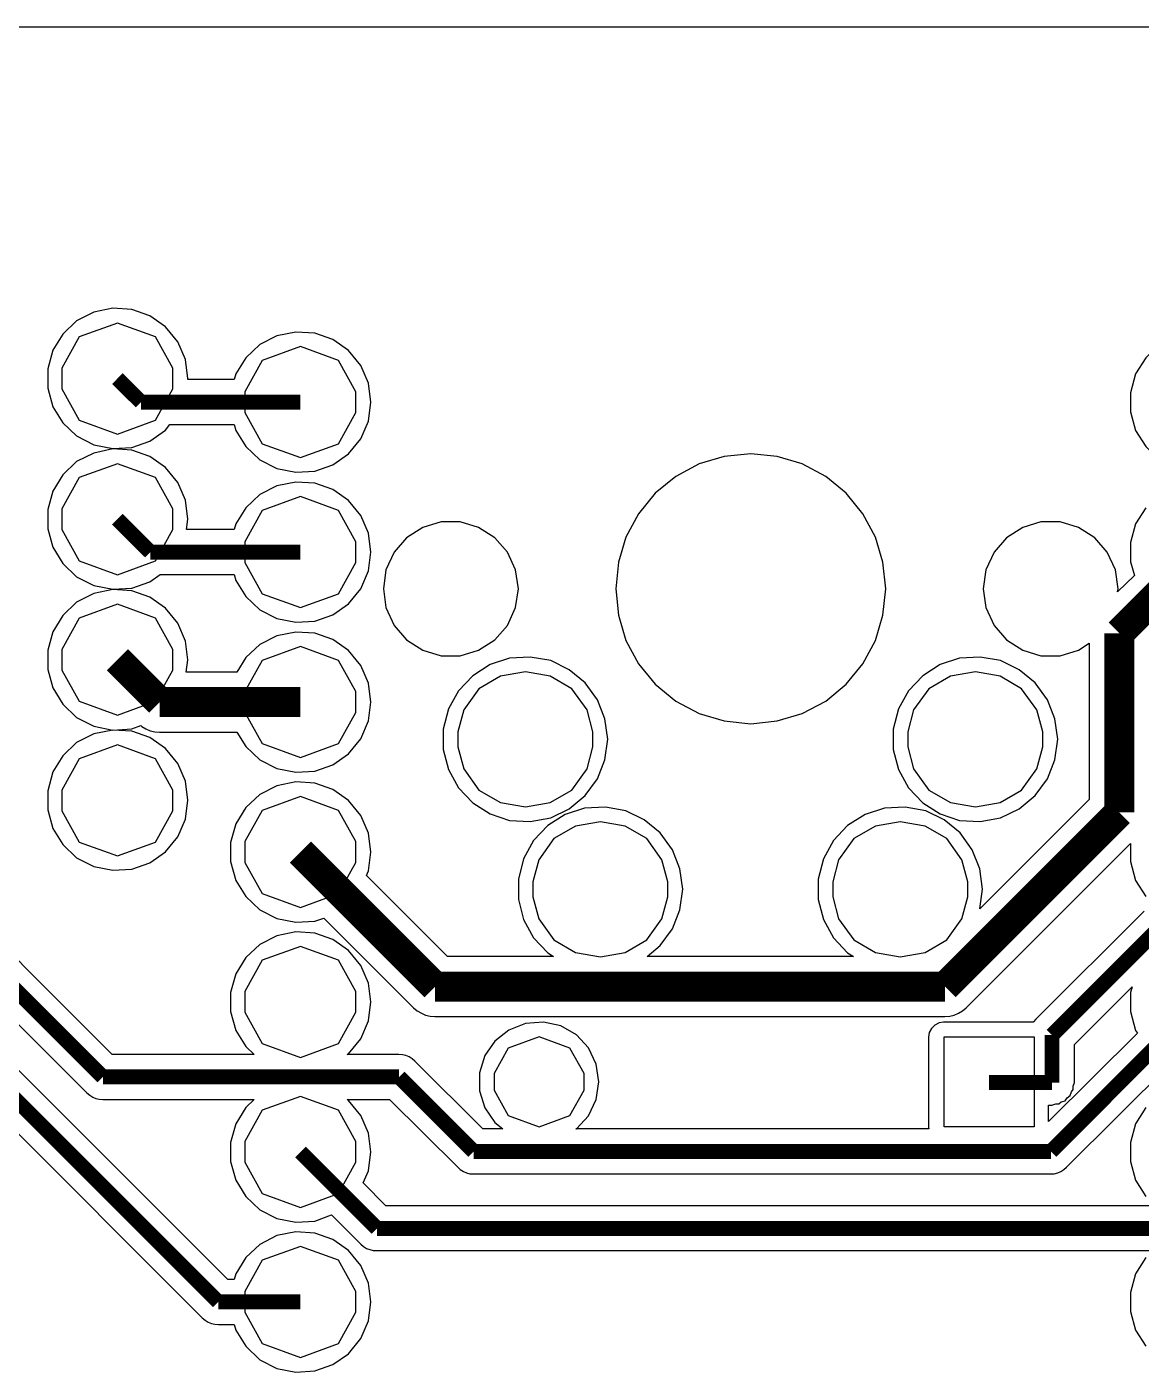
# Model space of a CAD drawing. Extents: x 2.4 to 97.7, y 2.4 to 97.6.
# Drawn here: x 18.72 to 37.58, y 74.86 to 97.64 of the extents above; entities that cross this region are included whole.
import ezdxf

# ---------------------------------------------------------------- set-up
doc = ezdxf.new("R2010")
doc.units = 0
doc.layers.get('0').update_dxf_attribs({"linetype": 'CONTINUOUS'})

msp = doc.modelspace()

# ---------------------------------------------------------------- linework, layer by layer
at = {"color": 173}
msp.add_lwpolyline([(7.14925, 97.6422), (73.8297, 97.6422)], dxfattribs=at)
at = {"color": 7}
for points in [[(23.2682, 90.0987), (23.592, 90.1181), (23.8966, 90.2257), (24.1598, 90.4102), (24.3706, 90.6653), (24.4988, 90.9669), (24.5415, 91.2869), (24.4988, 91.6079), (24.3706, 91.9067), (24.1598, 92.1604), (23.8966, 92.3466), (23.592, 92.4525), (23.2682, 92.4733), (22.9457, 92.4098), (22.6591, 92.2623), (22.4248, 92.039), (22.2526, 91.7649), (22.225, 91.6686), (21.4395, 91.6686), (21.4423, 91.6862), (21.3996, 92.009), (21.2728, 92.3078), (21.0619, 92.5629), (20.7973, 92.7502), (20.4928, 92.855), (20.1704, 92.8769), (19.8493, 92.8109), (19.5585, 92.6634), (19.3242, 92.4401), (19.1534, 92.166), (19.0679, 91.8517), (19.0679, 91.5264), (19.1534, 91.2082), (19.3242, 90.9341), (19.5585, 90.7136), (19.8493, 90.5633), (20.1704, 90.4998), (20.4928, 90.5207), (20.7973, 90.6268), (21.0619, 90.8128), (21.1377, 90.9066), (22.225, 90.9066), (22.2526, 90.8071), (22.4248, 90.5358), (22.6591, 90.3097), (22.9457, 90.1622), (23.2682, 90.0987)], [(38.5092, 90.0987), (38.8317, 90.1181), (39.1365, 90.2257), (39.401, 90.4102), (39.6117, 90.6653), (39.7387, 90.9669), (39.7813, 91.2869), (39.7387, 91.6079), (39.6117, 91.9067), (39.401, 92.1604), (39.1365, 92.3466), (38.8317, 92.4525), (38.5092, 92.4733), (38.1868, 92.4098), (37.8989, 92.2623), (37.6661, 92.039), (37.4922, 91.7649), (37.404, 91.4467), (37.404, 91.1243), (37.4922, 90.8071), (37.6661, 90.5358), (37.8989, 90.3097), (38.1868, 90.1622), (38.5092, 90.0987)], [(23.2682, 87.5591), (23.592, 87.5785), (23.8966, 87.6861), (24.1598, 87.8706), (24.3706, 88.1257), (24.4988, 88.4273), (24.5415, 88.7469), (24.4988, 89.0669), (24.3706, 89.3671), (24.1598, 89.6207), (23.8966, 89.8066), (23.592, 89.9128), (23.2682, 89.9336), (22.9457, 89.8701), (22.6591, 89.7227), (22.4248, 89.4994), (22.2526, 89.2253), (22.225, 89.1286), (21.4202, 89.1286), (21.4423, 89.3039), (21.3996, 89.6264), (21.2728, 89.9238), (21.0619, 90.1774), (20.7973, 90.3676), (20.4928, 90.4752), (20.1704, 90.4946), (19.8493, 90.4254), (19.5585, 90.2808), (19.3242, 90.0546), (19.1534, 89.7805), (19.0679, 89.469), (19.0679, 89.1413), (19.1534, 88.8284), (19.3242, 88.5543), (19.5585, 88.331), (19.8493, 88.1835), (20.1704, 88.1172), (20.4928, 88.1352), (20.7973, 88.2442), (20.9724, 88.3666), (22.225, 88.3666), (22.2526, 88.2675), (22.4248, 87.9962), (22.6591, 87.7686), (22.9457, 87.6226), (23.2682, 87.5591)], [(30.9755, 85.8393), (31.422, 85.8876), (31.8464, 86.0143), (32.2447, 86.2252), (32.5878, 86.5092), (32.8731, 86.8549), (33.0853, 87.2504), (33.2135, 87.6804), (33.2617, 88.1257), (33.2135, 88.5747), (33.0853, 89.0005), (32.8731, 89.3946), (32.5878, 89.7435), (32.2447, 90.0271), (31.8464, 90.2409), (31.422, 90.3676), (30.9755, 90.4102), (30.5249, 90.3676), (30.0991, 90.2409), (29.705, 90.0271), (29.3577, 89.7435), (29.0725, 89.3946), (28.8589, 89.0005), (28.7321, 88.5747), (28.6894, 88.1257), (28.7321, 87.6804), (28.8589, 87.2504), (29.0725, 86.8549), (29.3577, 86.5092), (29.705, 86.2252), (30.0991, 86.0143), (30.5249, 85.8876), (30.9755, 85.8393)], [(25.7294, 86.9915), (26.0546, 86.9915), (26.3646, 87.0864), (26.6389, 87.2613), (26.8525, 87.5055), (26.9903, 87.8071), (27.0385, 88.1257), (26.9903, 88.4481), (26.8525, 88.7469), (26.6389, 88.991), (26.3646, 89.166), (26.0546, 89.2598), (25.7294, 89.2598), (25.4207, 89.166), (25.1465, 88.991), (24.9356, 88.7469), (24.7951, 88.4481), (24.7523, 88.1257), (24.7951, 87.8071), (24.9356, 87.5055), (25.1465, 87.2613), (25.4207, 87.0864), (25.7294, 86.9915)], [(23.2682, 85.018), (23.592, 85.0388), (23.8966, 85.1447), (24.1598, 85.3309), (24.3706, 85.5846), (24.4988, 85.8876), (24.5415, 86.2072), (24.4988, 86.5269), (24.3706, 86.8274), (24.1598, 87.0811), (23.8966, 87.267), (23.592, 87.3732), (23.2682, 87.3936), (22.9457, 87.3305), (22.6591, 87.183), (22.4248, 86.9597), (22.2705, 86.716), (21.412, 86.716), (21.4423, 86.9237), (21.3996, 87.2409), (21.2728, 87.5425), (21.0619, 87.7976), (20.7973, 87.9849), (20.4928, 88.0925), (20.1704, 88.1119), (19.8493, 88.0456), (19.5585, 87.8967), (19.3242, 87.6748), (19.1534, 87.3979), (19.0679, 87.0864), (19.0679, 86.7586), (19.1534, 86.4457), (19.3242, 86.1716), (19.5585, 85.9483), (19.8493, 85.8008), (20.1704, 85.7321), (20.4928, 85.7553), (20.6471, 85.8104), (20.6595, 85.7952), (20.7284, 85.7553), (20.8056, 85.7222), (20.8814, 85.7042), (20.9627, 85.6989), (22.2705, 85.6989), (22.4248, 85.4548), (22.6591, 85.229), (22.9457, 85.0815), (23.2682, 85.018)], [(27.2411, 84.1858), (27.5869, 84.2465), (27.8997, 84.3993), (28.1712, 84.6226), (28.3766, 84.9066), (28.5034, 85.229), (28.5516, 85.5775), (28.5034, 85.9222), (28.3766, 86.2461), (28.1712, 86.5325), (27.8997, 86.753), (27.5869, 86.9086), (27.2411, 86.9692), (26.8911, 86.9488), (26.5603, 86.8426), (26.2654, 86.6539), (26.0242, 86.4002), (25.8548, 86.0901), (25.7679, 85.7472), (25.7679, 85.404), (25.8548, 85.0635), (26.0242, 84.7549), (26.2654, 84.4998), (26.5603, 84.3125), (26.8911, 84.2038), (27.2411, 84.1858)], [(34.8616, 84.1858), (35.2061, 84.2465), (35.5191, 84.3993), (35.7904, 84.6226), (35.9971, 84.9066), (36.1237, 85.229), (36.1721, 85.5775), (36.1237, 85.9222), (35.9971, 86.2461), (35.7904, 86.5325), (35.5191, 86.753), (35.2061, 86.9086), (34.8616, 86.9692), (34.5102, 86.9488), (34.1809, 86.8426), (33.886, 86.6539), (33.6448, 86.4002), (33.4739, 86.0901), (33.3885, 85.7472), (33.3885, 85.404), (33.4739, 85.0635), (33.6448, 84.7549), (33.886, 84.4998), (34.1809, 84.3125), (34.5102, 84.2038), (34.8616, 84.1858)], [(20.1704, 83.3575), (20.4928, 83.3783), (20.7973, 83.4842), (21.0619, 83.6718), (21.2728, 83.9265), (21.3996, 84.2229), (21.4423, 84.5453), (21.3996, 84.8663), (21.2728, 85.1655), (21.0619, 85.4206), (20.7973, 85.6051), (20.4928, 85.7127), (20.1704, 85.7321), (19.8493, 85.6686), (19.5585, 85.5211), (19.3242, 85.2978), (19.1534, 85.0237), (19.0679, 84.7065), (19.0679, 84.3841), (19.1534, 84.0659), (19.3242, 83.7942), (19.5585, 83.5685), (19.8493, 83.4238), (20.1704, 83.3575)]]:
    msp.add_lwpolyline(points, close=True, dxfattribs=at)
at = {"color": 173}
for points in [[(21.1887, 91.6862), (21.1887, 91.8626), (20.8938, 92.3918), (20.2489, 92.6264), (19.6026, 92.3918), (19.3091, 91.8626), (19.3091, 91.6862), (19.3091, 91.5113), (19.6026, 90.9821), (20.2489, 90.7464), (20.8938, 90.9821), (21.1887, 91.5113), (21.1887, 91.6862)], [(21.1887, 91.6862), (21.1887, 91.8626), (20.8938, 92.3918), (20.2489, 92.6264), (19.6026, 92.3918), (19.3091, 91.8626), (19.3091, 91.6862), (19.3091, 91.5113), (19.6026, 90.9821), (20.2489, 90.7464), (20.8938, 90.9821), (21.1887, 91.5113), (21.1887, 91.6862)], [(24.2879, 91.2869), (24.2879, 91.4633), (23.993, 91.9924), (23.3481, 92.2281), (22.7018, 91.9924), (22.4083, 91.4633), (22.4083, 91.2869), (22.4083, 91.1119), (22.7018, 90.5827), (23.3481, 90.3482), (23.993, 90.5827), (24.2879, 91.1119), (24.2879, 91.2869)], [(24.2879, 91.2869), (24.2879, 91.4633), (23.993, 91.9924), (23.3481, 92.2281), (22.7018, 91.9924), (22.4083, 91.4633), (22.4083, 91.2869), (22.4083, 91.1119), (22.7018, 90.5827), (23.3481, 90.3482), (23.993, 90.5827), (24.2879, 91.1119), (24.2879, 91.2869)], [(21.1887, 89.3039), (21.1887, 89.4803), (20.8938, 90.0095), (20.2489, 90.2437), (19.6026, 90.0095), (19.3091, 89.4803), (19.3091, 89.3039), (19.3091, 89.1286), (19.6026, 88.5994), (20.2489, 88.3638), (20.8938, 88.5994), (21.1887, 89.1286), (21.1887, 89.3039)], [(21.1887, 89.3039), (21.1887, 89.4803), (20.8938, 90.0095), (20.2489, 90.2437), (19.6026, 90.0095), (19.3091, 89.4803), (19.3091, 89.3039), (19.3091, 89.1286), (19.6026, 88.5994), (20.2489, 88.3638), (20.8938, 88.5994), (21.1887, 89.1286), (21.1887, 89.3039)], [(24.2879, 88.7469), (24.2879, 88.9233), (23.993, 89.4524), (23.3481, 89.6867), (22.7018, 89.4524), (22.4083, 88.9233), (22.4083, 88.7469), (22.4083, 88.5719), (22.7018, 88.0428), (23.3481, 87.8085), (23.993, 88.0428), (24.2879, 88.5719), (24.2879, 88.7469)], [(24.2879, 88.7469), (24.2879, 88.9233), (23.993, 89.4524), (23.3481, 89.6867), (22.7018, 89.4524), (22.4083, 88.9233), (22.4083, 88.7469), (22.4083, 88.5719), (22.7018, 88.0428), (23.3481, 87.8085), (23.993, 88.0428), (24.2879, 88.5719), (24.2879, 88.7469)], [(21.1887, 86.9237), (21.1887, 87.1001), (20.8938, 87.6293), (20.2489, 87.8639), (19.6026, 87.6293), (19.3091, 87.1001), (19.3091, 86.9237), (19.3091, 86.7488), (19.6026, 86.2196), (20.2489, 85.9839), (20.8938, 86.2196), (21.1887, 86.7488), (21.1887, 86.9237)], [(21.1887, 86.9237), (21.1887, 87.1001), (20.8938, 87.6293), (20.2489, 87.8639), (19.6026, 87.6293), (19.3091, 87.1001), (19.3091, 86.9237), (19.3091, 86.7488), (19.6026, 86.2196), (20.2489, 85.9839), (20.8938, 86.2196), (21.1887, 86.7488), (21.1887, 86.9237)], [(24.2879, 86.2072), (24.2879, 86.3836), (23.993, 86.9128), (23.3481, 87.147), (22.7018, 86.9128), (22.4083, 86.3836), (22.4083, 86.2072), (22.4083, 86.0323), (22.7018, 85.5031), (23.3481, 85.2689), (23.993, 85.5031), (24.2879, 86.0323), (24.2879, 86.2072)], [(24.2879, 86.2072), (24.2879, 86.3836), (23.993, 86.9128), (23.3481, 87.147), (22.7018, 86.9128), (22.4083, 86.3836), (22.4083, 86.2072), (22.4083, 86.0323), (22.7018, 85.5031), (23.3481, 85.2689), (23.993, 85.5031), (24.2879, 86.0323), (24.2879, 86.2072)], [(28.3008, 85.5747), (28.3008, 85.7003), (28.2015, 86.075), (27.9425, 86.4334), (27.5773, 86.6468), (27.157, 86.7184), (26.7367, 86.6468), (26.3715, 86.4334), (26.1124, 86.075), (26.0146, 85.7003), (26.0146, 85.5747), (26.0146, 85.4509), (26.1124, 85.0759), (26.3715, 84.7178), (26.7367, 84.504), (27.157, 84.4324), (27.5773, 84.504), (27.9425, 84.7178), (28.2015, 85.0759), (28.3008, 85.4509), (28.3008, 85.5747)], [(28.3008, 85.5747), (28.3008, 85.7003), (28.2015, 86.075), (27.9425, 86.4334), (27.5773, 86.6468), (27.157, 86.7184), (26.7367, 86.6468), (26.3715, 86.4334), (26.1124, 86.075), (26.0146, 85.7003), (26.0146, 85.5747), (26.0146, 85.4509), (26.1124, 85.0759), (26.3715, 84.7178), (26.7367, 84.504), (27.157, 84.4324), (27.5773, 84.504), (27.9425, 84.7178), (28.2015, 85.0759), (28.3008, 85.4509), (28.3008, 85.5747)], [(35.9198, 85.5747), (35.9198, 85.7003), (35.8207, 86.075), (35.5618, 86.4334), (35.1965, 86.6468), (34.7775, 86.7184), (34.3572, 86.6468), (33.9921, 86.4334), (33.733, 86.075), (33.6352, 85.7003), (33.6352, 85.5747), (33.6352, 85.4509), (33.733, 85.0759), (33.9921, 84.7178), (34.3572, 84.504), (34.7775, 84.4324), (35.1965, 84.504), (35.5618, 84.7178), (35.8207, 85.0759), (35.9198, 85.4509), (35.9198, 85.5747)], [(35.9198, 85.5747), (35.9198, 85.7003), (35.8207, 86.075), (35.5618, 86.4334), (35.1965, 86.6468), (34.7775, 86.7184), (34.3572, 86.6468), (33.9921, 86.4334), (33.733, 86.075), (33.6352, 85.7003), (33.6352, 85.5747), (33.6352, 85.4509), (33.733, 85.0759), (33.9921, 84.7178), (34.3572, 84.504), (34.7775, 84.4324), (35.1965, 84.504), (35.5618, 84.7178), (35.8207, 85.0759), (35.9198, 85.4509), (35.9198, 85.5747)], [(21.1887, 84.5414), (21.1887, 84.7178), (20.8938, 85.247), (20.2489, 85.4812), (19.6026, 85.247), (19.3091, 84.7178), (19.3091, 84.5414), (19.3091, 84.3661), (19.6026, 83.8369), (20.2489, 83.6013), (20.8938, 83.8369), (21.1887, 84.3661), (21.1887, 84.5414)], [(21.1887, 84.5414), (21.1887, 84.7178), (20.8938, 85.247), (20.2489, 85.4812), (19.6026, 85.247), (19.3091, 84.7178), (19.3091, 84.5414), (19.3091, 84.3661), (19.6026, 83.8369), (20.2489, 83.6013), (20.8938, 83.8369), (21.1887, 84.3661), (21.1887, 84.5414)], [(24.2879, 83.6676), (24.2879, 83.844), (23.993, 84.3732), (23.3481, 84.6074), (22.7018, 84.3732), (22.4083, 83.844), (22.4083, 83.6676), (22.4083, 83.4926), (22.7018, 82.9635), (23.3481, 82.7278), (23.993, 82.9635), (24.2879, 83.4926), (24.2879, 83.6676)], [(24.2879, 83.6676), (24.2879, 83.844), (23.993, 84.3732), (23.3481, 84.6074), (22.7018, 84.3732), (22.4083, 83.844), (22.4083, 83.6676), (22.4083, 83.4926), (22.7018, 82.9635), (23.3481, 82.7278), (23.993, 82.9635), (24.2879, 83.4926), (24.2879, 83.6676)], [(29.5699, 83.0351), (29.5699, 83.1603), (29.4707, 83.5353), (29.2117, 83.8937), (28.8465, 84.1072), (28.4275, 84.1788), (28.0072, 84.1072), (27.6421, 83.8937), (27.383, 83.5353), (27.2852, 83.1603), (27.2852, 83.0351), (27.2852, 82.9109), (27.383, 82.5362), (27.6421, 82.1778), (28.0072, 81.9644), (28.4275, 81.8928), (28.8465, 81.9644), (29.2117, 82.1778), (29.4707, 82.5362), (29.5699, 82.9109), (29.5699, 83.0351)], [(29.5699, 83.0351), (29.5699, 83.1603), (29.4707, 83.5353), (29.2117, 83.8937), (28.8465, 84.1072), (28.4275, 84.1788), (28.0072, 84.1072), (27.6421, 83.8937), (27.383, 83.5353), (27.2852, 83.1603), (27.2852, 83.0351), (27.2852, 82.9109), (27.383, 82.5362), (27.6421, 82.1778), (28.0072, 81.9644), (28.4275, 81.8928), (28.8465, 81.9644), (29.2117, 82.1778), (29.4707, 82.5362), (29.5699, 82.9109), (29.5699, 83.0351)], [(34.6508, 83.0351), (34.6508, 83.1603), (34.5515, 83.5353), (34.2925, 83.8937), (33.9273, 84.1072), (33.507, 84.1788), (33.0867, 84.1072), (32.7215, 83.8937), (32.4624, 83.5353), (32.3646, 83.1603), (32.3646, 83.0351), (32.3646, 82.9109), (32.4624, 82.5362), (32.7215, 82.1778), (33.0867, 81.9644), (33.507, 81.8928), (33.9273, 81.9644), (34.2925, 82.1778), (34.5515, 82.5362), (34.6508, 82.9109), (34.6508, 83.0351)], [(34.6508, 83.0351), (34.6508, 83.1603), (34.5515, 83.5353), (34.2925, 83.8937), (33.9273, 84.1072), (33.507, 84.1788), (33.0867, 84.1072), (32.7215, 83.8937), (32.4624, 83.5353), (32.3646, 83.1603), (32.3646, 83.0351), (32.3646, 82.9109), (32.4624, 82.5362), (32.7215, 82.1778), (33.0867, 81.9644), (33.507, 81.8928), (33.9273, 81.9644), (34.2925, 82.1778), (34.5515, 82.5362), (34.6508, 82.9109), (34.6508, 83.0351)], [(24.2879, 81.128), (24.2879, 81.3043), (23.993, 81.8335), (23.3481, 82.0678), (22.7018, 81.8335), (22.4083, 81.3043), (22.4083, 81.128), (22.4083, 80.953), (22.7018, 80.4238), (23.3481, 80.1882), (23.993, 80.4238), (24.2879, 80.953), (24.2879, 81.128)], [(24.2879, 81.128), (24.2879, 81.3043), (23.993, 81.8335), (23.3481, 82.0678), (22.7018, 81.8335), (22.4083, 81.3043), (22.4083, 81.128), (22.4083, 80.953), (22.7018, 80.4238), (23.3481, 80.1882), (23.993, 80.4238), (24.2879, 80.953), (24.2879, 81.128)], [(36.0165, 79.1009), (36.0165, 79.3821), (36.0758, 79.3821), (36.1417, 79.4053), (36.1929, 79.4053), (36.2327, 79.4357), (36.2991, 79.4561), (36.3319, 79.5045), (36.3859, 79.5419), (36.4049, 79.6078), (36.4367, 79.6466), (36.4367, 79.7045), (36.4561, 79.7638), (36.4561, 80.4086), (37.4315, 81.3869), (37.404, 81.2878), (37.404, 80.9653), (37.4922, 80.6468), (37.5211, 80.5988), (36.0165, 79.1009)], [(28.1506, 79.7733), (28.1506, 79.9165), (27.9122, 80.3451), (27.3885, 80.5353), (26.8635, 80.3451), (26.6265, 79.9165), (26.6265, 79.7733), (26.6265, 79.6315), (26.8635, 79.2028), (27.3885, 79.0127), (27.9122, 79.2028), (28.1506, 79.6315), (28.1506, 79.7733)], [(28.1506, 79.7733), (28.1506, 79.9165), (27.9122, 80.3451), (27.3885, 80.5353), (26.8635, 80.3451), (26.6265, 79.9165), (26.6265, 79.7733), (26.6265, 79.6315), (26.8635, 79.2028), (27.3885, 79.0127), (27.9122, 79.2028), (28.1506, 79.6315), (28.1506, 79.7733)], [(34.247, 80.5353), (35.771, 80.5353), (35.771, 79.0113), (34.247, 79.0113), (34.247, 80.5353)], [(34.247, 80.5353), (35.771, 80.5353), (35.771, 79.0113), (34.247, 79.0113), (34.247, 80.5353)], [(24.2879, 78.5869), (24.2879, 78.7633), (23.993, 79.2925), (23.3481, 79.5281), (22.7018, 79.2925), (22.4083, 78.7633), (22.4083, 78.5869), (22.4083, 78.4119), (22.7018, 77.8828), (23.3481, 77.6482), (23.993, 77.8828), (24.2879, 78.4119), (24.2879, 78.5869)], [(24.2879, 78.5869), (24.2879, 78.7633), (23.993, 79.2925), (23.3481, 79.5281), (22.7018, 79.2925), (22.4083, 78.7633), (22.4083, 78.5869), (22.4083, 78.4119), (22.7018, 77.8828), (23.3481, 77.6482), (23.993, 77.8828), (24.2879, 78.4119), (24.2879, 78.5869)], [(24.2879, 76.0469), (24.2879, 76.2233), (23.993, 76.7524), (23.3481, 76.9867), (22.7018, 76.7524), (22.4083, 76.2233), (22.4083, 76.0469), (22.4083, 75.8719), (22.7018, 75.3428), (23.3481, 75.1085), (23.993, 75.3428), (24.2879, 75.8719), (24.2879, 76.0469)], [(24.2879, 76.0469), (24.2879, 76.2233), (23.993, 76.7524), (23.3481, 76.9867), (22.7018, 76.7524), (22.4083, 76.2233), (22.4083, 76.0469), (22.4083, 75.8719), (22.7018, 75.3428), (23.3481, 75.1085), (23.993, 75.3428), (24.2879, 75.8719), (24.2879, 76.0469)]]:
    msp.add_lwpolyline(points, close=True, dxfattribs=at)
for points, const_width in [([(20.6499, 91.2869), (20.2489, 91.6862)], 0.254), ([(23.3481, 91.2869), (20.6499, 91.2869)], 0.254), ([(20.807, 88.7469), (20.2489, 89.3039)], 0.254), ([(23.3481, 88.7469), (20.807, 88.7469)], 0.254), ([(38.5879, 88.7469), (37.2152, 87.3732)], 0.508), ([(37.2152, 87.3732), (37.2152, 84.3372)], 0.508), ([(20.9655, 86.2072), (20.2489, 86.9237)], 0.508), ([(23.3481, 86.2072), (20.9655, 86.2072)], 0.508), ([(37.2152, 84.3372), (34.2649, 81.3869)], 0.508), ([(25.6287, 81.3869), (23.3481, 83.6676)], 0.508), ([(20.0022, 79.8572), (16.8245, 83.0351)], 0.254), ([(36.0758, 80.5656), (37.907, 82.3969)], 0.254), ([(34.2649, 81.3869), (25.6287, 81.3869)], 0.508), ([(38.5879, 81.128), (36.0578, 78.595)], 0.254), ([(36.0758, 79.7638), (36.0758, 80.5656)], 0.254), ([(25.0183, 79.8572), (20.0022, 79.8572)], 0.254), ([(26.2806, 78.595), (25.0183, 79.8572)], 0.254), ([(21.9577, 76.0469), (18.219, 79.7856)], 0.254), ([(35.0091, 79.7638), (36.0758, 79.7638)], 0.254), ([(23.3481, 78.5869), (24.6435, 77.2915)], 0.254), ([(36.0578, 78.595), (26.2806, 78.595)], 0.254), ([(24.6435, 77.2915), (75.456, 77.2915)], 0.254), ([(23.3481, 76.0469), (21.9577, 76.0469)], 0.254)]:
    msp.add_lwpolyline(points, dxfattribs=dict(at, const_width=const_width))
at = {"color": 7}
for points in [[(37.6661, 89.4994), (37.4922, 89.2253), (37.404, 88.9071), (37.404, 88.5843), (37.4731, 88.3514), (37.1877, 88.0717), (37.1987, 88.1257), (37.1507, 88.4481), (37.0127, 88.7469), (36.7993, 88.991), (36.5248, 89.166), (36.2148, 89.2598), (35.8895, 89.2598), (35.5794, 89.166), (35.3053, 88.991), (35.0945, 88.7469), (34.9553, 88.4481), (34.9126, 88.1257), (34.9553, 87.8071), (35.0945, 87.5055), (35.3053, 87.2613), (35.5794, 87.0864), (35.8895, 86.9915), (36.2148, 86.9915), (36.5248, 87.0864), (36.7026, 87.2024), (36.7026, 84.5566), (34.8534, 82.707), (34.9016, 83.0379), (34.8534, 83.3822), (34.7266, 83.7046), (34.5212, 83.9929), (34.2497, 84.2133), (33.9369, 84.3675), (33.5911, 84.4296), (33.2411, 84.4091), (32.9103, 84.303), (32.6154, 84.1142), (32.3742, 83.8606), (32.2048, 83.5505), (32.1179, 83.2072), (32.1179, 82.8643), (32.2048, 82.5239), (32.3742, 82.2138), (32.6154, 81.9602), (32.7119, 81.8995), (29.2199, 81.8995), (29.4404, 82.0829), (29.6471, 82.3666), (29.7739, 82.6893), (29.8221, 83.0379), (29.7739, 83.3822), (29.6471, 83.7046), (29.4404, 83.9929), (29.1689, 84.2133), (28.8561, 84.3675), (28.5116, 84.4296), (28.1602, 84.4091), (27.8309, 84.303), (27.536, 84.1142), (27.2948, 83.8606), (27.1239, 83.5505), (27.0385, 83.2072), (27.0385, 82.8643), (27.1239, 82.5239), (27.2948, 82.2138), (27.536, 81.9602), (27.6324, 81.8995), (25.8368, 81.8995), (24.4671, 83.2707), (24.4988, 83.3466), (24.5415, 83.6676), (24.4988, 83.9872), (24.3706, 84.2864), (24.1598, 84.5414), (23.8966, 84.7259), (23.592, 84.8335), (23.2682, 84.854), (22.9457, 84.7894), (22.6591, 84.6434), (22.4248, 84.4187), (22.2526, 84.1446), (22.1644, 83.8274), (22.1644, 83.505), (22.2526, 83.1868), (22.4248, 82.9151), (22.6591, 82.6893), (22.9457, 82.5419), (23.2682, 82.4784), (23.592, 82.4988), (23.7464, 82.5472), (25.2622, 81.0288), (25.3256, 80.9805), (25.3972, 80.9392), (25.4661, 80.9061), (25.5447, 80.8852), (25.6232, 80.8838), (34.2594, 80.8838), (34.3435, 80.8852), (34.4165, 80.9061), (34.4909, 80.9392), (34.5612, 80.9805), (34.6204, 81.0288), (37.404, 83.8122), (37.404, 83.505), (37.4922, 83.1868), (37.6661, 82.9151)], [(37.6357, 82.6643), (35.8041, 80.8373), (35.7628, 80.7889), (35.76, 80.7847), (34.2387, 80.7847), (34.1629, 80.7738), (34.0913, 80.7364), (34.0362, 80.6799), (33.9948, 80.6097), (33.9852, 80.5296), (33.9852, 79.0056), (33.9921, 78.9781), (28.0142, 78.9781), (28.0238, 78.9809), (28.225, 79.2014), (28.3586, 79.4755), (28.4041, 79.7733), (28.3586, 80.0749), (28.225, 80.3508), (28.0238, 80.5684), (27.7592, 80.7212), (27.4629, 80.7847), (27.157, 80.7642), (26.88, 80.6524), (26.6389, 80.4665), (26.4721, 80.2185), (26.3826, 79.9289), (26.3826, 79.6216), (26.4721, 79.3337), (26.6389, 79.0857), (26.7766, 78.9781), (26.4363, 78.9781), (25.2829, 80.1232), (25.2402, 80.1673), (25.1891, 80.1977), (25.1327, 80.2185), (25.0748, 80.2337), (25.0169, 80.2375), (24.1405, 80.2375), (24.1598, 80.2513), (24.3706, 80.5049), (24.4988, 80.8069), (24.5415, 81.128), (24.4988, 81.4476), (24.3706, 81.7467), (24.1598, 82.0014), (23.8966, 82.1863), (23.592, 82.2935), (23.2682, 82.3129), (22.9457, 82.2494), (22.6591, 82.102), (22.4248, 81.879), (22.2526, 81.6046), (22.1644, 81.2878), (22.1644, 80.9653), (22.2526, 80.6468), (22.4248, 80.3755), (22.5654, 80.2375), (20.1593, 80.2375), (17.0918, 83.3039)], [(16.6646, 82.6562), (19.7308, 79.5884), (19.779, 79.5472), (19.83, 79.5143), (19.8851, 79.4935), (19.9388, 79.4812), (20.0022, 79.4755), (22.5654, 79.4755), (22.4248, 79.339), (22.2526, 79.0649), (22.1644, 78.7467), (22.1644, 78.4243), (22.2526, 78.1071), (22.4248, 77.8358), (22.6591, 77.6097), (22.9457, 77.4622), (23.2682, 77.3987), (23.592, 77.4181), (23.8759, 77.5201), (24.3706, 77.0283), (24.4147, 76.9842), (24.4671, 76.9539), (24.5208, 76.9359), (24.5773, 76.9207), (24.6379, 76.9165), (37.7843, 76.9165)], [(18.1681, 79.2977), (21.6862, 75.7784), (21.7344, 75.7372), (21.7827, 75.704), (21.8419, 75.6846), (21.897, 75.6708), (21.9577, 75.6666), (22.225, 75.6666), (22.2526, 75.5675), (22.4248, 75.2962), (22.6591, 75.0686), (22.9457, 74.9226), (23.2682, 74.8591), (23.2682, 74.8591), (23.592, 74.8785), (23.8966, 74.9861), (24.1598, 75.1706), (24.3706, 75.4257), (24.4988, 75.7273), (24.5415, 76.0469), (24.4988, 76.3669), (24.3706, 76.6671), (24.1598, 76.9207), (23.8966, 77.1066), (23.592, 77.2128), (23.2682, 77.2336), (22.9457, 77.1701), (22.6591, 77.0227), (22.4248, 76.7994), (22.2526, 76.5253), (22.225, 76.4286), (22.1161, 76.4286), (18.4892, 80.0559)], [(37.8259, 77.6774), (24.7951, 77.6774), (24.4119, 78.0644), (24.4988, 78.2669), (24.5415, 78.5869), (24.4988, 78.9079), (24.3706, 79.2067), (24.1598, 79.4604), (24.1405, 79.4755), (24.8584, 79.4755), (26.0119, 78.3276), (26.0546, 78.2877), (26.1083, 78.2546), (26.1621, 78.2341), (26.2172, 78.219), (26.2792, 78.2161), (36.0549, 78.2161), (36.1128, 78.219), (36.1721, 78.2341), (36.226, 78.2546), (36.2783, 78.2877), (36.3224, 78.3276), (38.0668, 80.0654)], [(37.6661, 79.339), (37.4922, 79.0649), (37.404, 78.7467), (37.404, 78.4243), (37.4922, 78.1071), (37.6661, 77.8358)], [(37.6661, 76.7994), (37.4922, 76.5253), (37.404, 76.2071), (37.404, 75.8843), (37.4922, 75.5675), (37.6661, 75.2962)]]:
    msp.add_lwpolyline(points, dxfattribs=at)

doc.saveas('drawing.dxf')
